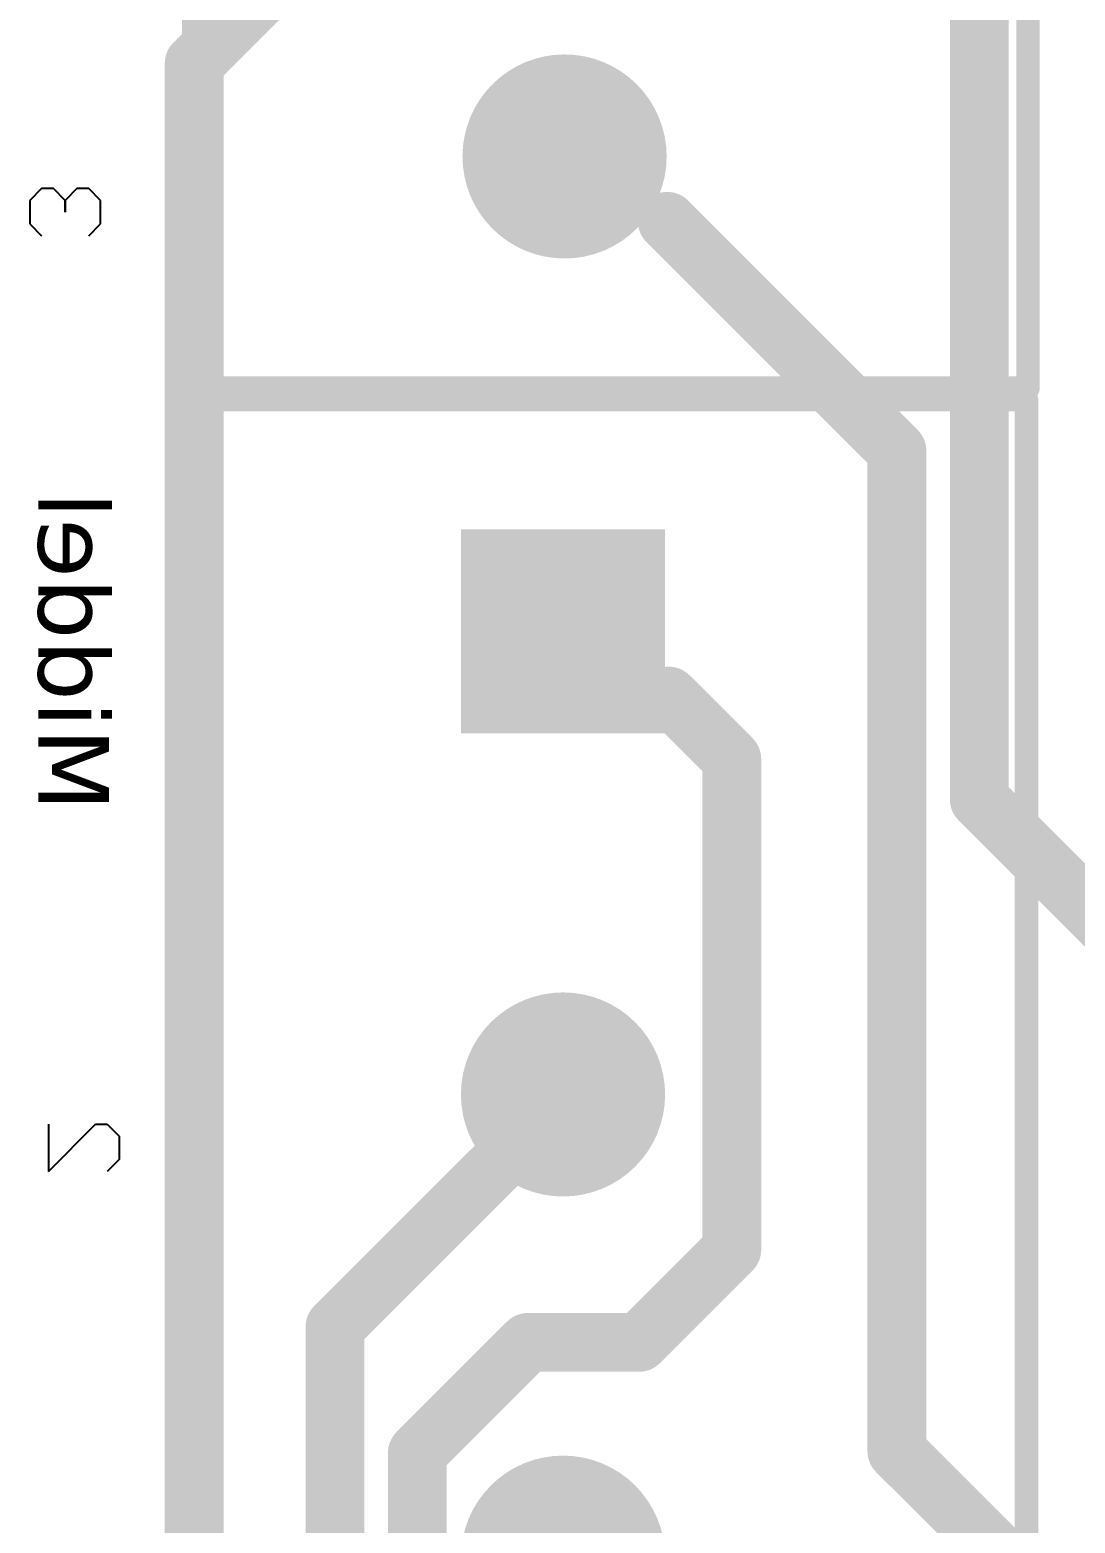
# Model space of a CAD drawing. Header units: millimetres. Extents: x 28 to 434, y 70 to 207.
# Drawn here: x 28.12 to 39.39, y 142.22 to 158.34 of the extents above; entities that cross this region are included whole.
import ezdxf

# ---------------------------------------------------------------- set-up
doc = ezdxf.new("R2010")
doc.units = ezdxf.units.MM
doc.header["$LTSCALE"] = 0.5
doc.layers.get('0').update_dxf_attribs({"color": 250})
for name, color, linetype in [('BottomLayer', 5, 'Continuous'), ('BottomSolder', 6, 'Continuous'), ('MultiLayer', 9, 'Continuous'), ('TopLayer', 1, 'Continuous'), ('TopOverlay', 2, 'Continuous'), ('TopSolder', 216, 'Continuous')]:
    doc.layers.add(name, color=color, linetype=linetype)
doc.styles.get("Standard").update_dxf_attribs({"font": 'verdana.ttf'})

# ---------------------------------------------------------------- blocks, each defined once
blk = doc.blocks.new('_______3_36')
at = {"layer": 'BottomLayer', "const_width": 1.00000054}
for points in [[(4.49998592, 2.54e-06, 1), (5.49998392, 2.54e-06, 1)], [(9.499975919999999, 2.54e-06, 1), (10.49997392, 2.54e-06, 1)]]:
    blk.add_lwpolyline(points, format="xyb", close=True, dxfattribs=at)
at = {"layer": 'BottomLayer'}
blk.add_solid([(-1.00000562, -0.999998), (0.99999546, -0.999998), (-1.00000562, 1.00000308), (0.99999546, 1.00000308)], dxfattribs=at)
at = {"layer": 'BottomSolder', "const_width": 1.10160054}
for points in [[(4.44918592, 2.54e-06, 1), (5.55078392, 2.54e-06, 1)], [(9.449175919999998, 2.54e-06, 1), (10.55077392, 2.54e-06, 1)]]:
    blk.add_lwpolyline(points, format="xyb", close=True, dxfattribs=at)
at = {"layer": 'BottomSolder'}
blk.add_solid([(-1.10160562, -1.101598), (1.10159546, -1.101598), (-1.10160562, 1.10160308), (1.10159546, 1.10160308)], dxfattribs=at)
at = {"layer": 'MultiLayer', "const_width": 1.00000054}
for points in [[(4.49998592, 2.54e-06, 1), (5.49998392, 2.54e-06, 1)], [(9.499975919999999, 2.54e-06, 1), (10.49997392, 2.54e-06, 1)]]:
    blk.add_lwpolyline(points, format="xyb", close=True, dxfattribs=at)
at = {"layer": 'MultiLayer'}
blk.add_solid([(-1.00000562, -0.999998), (0.99999546, -0.999998), (-1.00000562, 1.00000308), (0.99999546, 1.00000308)], dxfattribs=at)
at = {"layer": 'TopLayer', "const_width": 1.00000054}
for points in [[(4.49998592, 2.54e-06, 1), (5.49998392, 2.54e-06, 1)], [(9.499975919999999, 2.54e-06, 1), (10.49997392, 2.54e-06, 1)]]:
    blk.add_lwpolyline(points, format="xyb", close=True, dxfattribs=at)
at = {"layer": 'TopLayer'}
blk.add_solid([(-1.00000562, -0.999998), (0.99999546, -0.999998), (-1.00000562, 1.00000308), (0.99999546, 1.00000308)], dxfattribs=at)
at = {"layer": 'TopOverlay', "const_width": 0.254}
for points in [[(-2.50002548, -4.99998746), (-2.50002548, 3.99999454)], [(12.49999532, 3.99999454), (-2.50002548, 3.99999454)], [(12.49999532, -4.99998746), (12.49999532, 3.99999454)], [(12.49999532, -4.99998746), (-2.50002548, -4.99998746)]]:
    blk.add_lwpolyline(points, dxfattribs=at)
at = {"layer": 'TopOverlay', "const_width": 0.127}
for points in [[(-2.56352548, 3.99999454, 1), (-2.43652548, 3.99999454, 1)], [(-2.56352548, 3.99999454, 1), (-2.43652548, 3.99999454, 1)], [(12.43649532, 3.99999454, 1), (12.56349532, 3.99999454, 1)], [(12.43649532, 3.99999454, 1), (12.56349532, 3.99999454, 1)], [(-2.56352548, -4.99998746, 1), (-2.43652548, -4.99998746, 1)], [(-2.56352548, -4.99998746, 1), (-2.43652548, -4.99998746, 1)], [(12.43649532, -4.99998746, 1), (12.56349532, -4.99998746, 1)], [(12.43649532, -4.99998746, 1), (12.56349532, -4.99998746, 1)]]:
    blk.add_lwpolyline(points, format="xyb", close=True, dxfattribs=at)
at = {"layer": 'TopSolder', "const_width": 1.10160054}
for points in [[(4.44918592, 2.54e-06, 1), (5.55078392, 2.54e-06, 1)], [(9.449175919999998, 2.54e-06, 1), (10.55077392, 2.54e-06, 1)]]:
    blk.add_lwpolyline(points, format="xyb", close=True, dxfattribs=at)
at = {"layer": 'TopSolder'}
blk.add_solid([(-1.10160562, -1.101598), (1.10159546, -1.101598), (-1.10160562, 1.10160308), (1.10159546, 1.10160308)], dxfattribs=at)
blk = doc.blocks.new('_______3_39')
at = {"layer": 'BottomLayer', "const_width": 1.00000054}
for points in [[(4.4999783, 2.286e-05, 1), (5.499976299999999, 2.286e-05, 1)], [(9.5000191, 2.286e-05, 1), (10.5000171, 2.286e-05, 1)]]:
    blk.add_lwpolyline(points, format="xyb", close=True, dxfattribs=at)
at = {"layer": 'BottomLayer'}
blk.add_solid([(-1.00001324, -0.99997768), (0.9999878399999999, -0.99997768), (-1.00001324, 1.0000234), (0.9999878399999999, 1.0000234)], dxfattribs=at)
at = {"layer": 'BottomSolder', "const_width": 1.10160054}
for points in [[(4.4491783, 2.286e-05, 1), (5.5507763, 2.286e-05, 1)], [(9.4492191, 2.286e-05, 1), (10.5508171, 2.286e-05, 1)]]:
    blk.add_lwpolyline(points, format="xyb", close=True, dxfattribs=at)
at = {"layer": 'BottomSolder'}
blk.add_solid([(-1.10161324, -1.10157768), (1.10158784, -1.10157768), (-1.10161324, 1.1016234), (1.10158784, 1.1016234)], dxfattribs=at)
at = {"layer": 'MultiLayer', "const_width": 1.00000054}
for points in [[(4.4999783, 2.286e-05, 1), (5.499976299999999, 2.286e-05, 1)], [(9.5000191, 2.286e-05, 1), (10.5000171, 2.286e-05, 1)]]:
    blk.add_lwpolyline(points, format="xyb", close=True, dxfattribs=at)
at = {"layer": 'MultiLayer'}
blk.add_solid([(-1.00001324, -0.99997768), (0.9999878399999999, -0.99997768), (-1.00001324, 1.0000234), (0.9999878399999999, 1.0000234)], dxfattribs=at)
at = {"layer": 'TopLayer', "const_width": 1.00000054}
for points in [[(4.4999783, 2.286e-05, 1), (5.499976299999999, 2.286e-05, 1)], [(9.5000191, 2.286e-05, 1), (10.5000171, 2.286e-05, 1)]]:
    blk.add_lwpolyline(points, format="xyb", close=True, dxfattribs=at)
at = {"layer": 'TopLayer'}
blk.add_solid([(-1.00001324, -0.99997768), (0.9999878399999999, -0.99997768), (-1.00001324, 1.0000234), (0.9999878399999999, 1.0000234)], dxfattribs=at)
at = {"layer": 'TopOverlay', "const_width": 0.254}
for points in [[(-2.4999823, -5.000017939999999), (-2.4999823, 4.00001486)], [(12.4999877, 4.00001486), (-2.4999823, 4.00001486)], [(12.4999877, -5.000017939999999), (12.4999877, 4.00001486)], [(12.4999877, -5.000017939999999), (-2.4999823, -5.000017939999999)]]:
    blk.add_lwpolyline(points, dxfattribs=at)
at = {"layer": 'TopOverlay', "const_width": 0.127}
for points in [[(-2.5634823, 4.00001486, 1), (-2.4364823, 4.00001486, 1)], [(-2.5634823, 4.00001486, 1), (-2.4364823, 4.00001486, 1)], [(12.4364877, 4.00001486, 1), (12.5634877, 4.00001486, 1)], [(12.4364877, 4.00001486, 1), (12.5634877, 4.00001486, 1)], [(-2.5634823, -5.000017939999999, 1), (-2.4364823, -5.000017939999999, 1)], [(-2.5634823, -5.000017939999999, 1), (-2.4364823, -5.000017939999999, 1)], [(12.4364877, -5.000017939999999, 1), (12.5634877, -5.000017939999999, 1)], [(12.4364877, -5.000017939999999, 1), (12.5634877, -5.000017939999999, 1)]]:
    blk.add_lwpolyline(points, format="xyb", close=True, dxfattribs=at)
at = {"layer": 'TopSolder', "const_width": 1.10160054}
for points in [[(4.4491783, 2.286e-05, 1), (5.5507763, 2.286e-05, 1)], [(9.4492191, 2.286e-05, 1), (10.5508171, 2.286e-05, 1)]]:
    blk.add_lwpolyline(points, format="xyb", close=True, dxfattribs=at)
at = {"layer": 'TopSolder'}
blk.add_solid([(-1.10161324, -1.10157768), (1.10158784, -1.10157768), (-1.10161324, 1.1016234), (1.10158784, 1.1016234)], dxfattribs=at)
blk = doc.blocks.new('xlr_ingang')
at = {"layer": 'BottomLayer', "const_width": 0.635}
for points in [[(113.229644, 67.56121107999999), (113.229644, 77.65749009999999)], [(114.118644, 71.32401279999999), (116.5958552, 73.80122399999999)], [(114.118644, 60.524644), (114.118644, 71.32401279999999)], [(115.89999934, 67.99707254), (116.5791928, 68.676266)], [(115.89999934, 62.70000414), (115.89999934, 67.99707254)], [(107.08194484, 61.41351192), (113.229644, 67.56121107999999)], [(117.72080596, 64.32773773999999), (117.72080596, 64.37627714)], [(117.72080596, 64.2791958), (117.72080596, 64.32773773999999)], [(117.72080596, 64.32773773999999), (120.1813065, 61.8672372)], [(115.89999934, 62.70000414), (116.90000242, 61.70000106)], [(120.1813065, 53.76030649999999), (120.1813065, 61.8672372)], [(116.90000242, 61.70000106), (118.10000002, 61.70000106)], [(118.10000002, 61.70000106), (119.2923065, 60.50769458)], [(110.2868, 56.69280000000001), (114.118644, 60.524644)], [(119.2923065, 57.79230504), (119.2923065, 60.50769458)]]:
    blk.add_lwpolyline(points, dxfattribs=at)
at = {"layer": 'BottomLayer', "const_width": 0.3175}
for points in [[(116.4371052, 73.80122399999999, 1), (116.7546052, 73.80122399999999, 1)], [(113.959894, 71.32401279999999, 1), (114.277394, 71.32401279999999, 1)], [(113.959894, 71.32401279999999, 1), (114.277394, 71.32401279999999, 1)], [(116.4204428, 68.676266, 1), (116.7379428, 68.676266, 1)], [(115.74124934, 67.99707254, 1), (116.05874934, 67.99707254, 1)], [(115.74124934, 67.99707254, 1), (116.05874934, 67.99707254, 1)], [(113.070894, 67.56121107999999, 1), (113.388394, 67.56121107999999, 1)], [(113.070894, 67.56121107999999, 1), (113.388394, 67.56121107999999, 1)], [(117.56205596, 64.37627714, 1), (117.87955596, 64.37627714, 1)], [(117.56205596, 64.32773773999999, 1), (117.87955596, 64.32773773999999, 1)], [(117.56205596, 64.32773773999999, 1), (117.87955596, 64.32773773999999, 1)], [(117.56205596, 64.32773773999999, 1), (117.87955596, 64.32773773999999, 1)], [(117.56205596, 64.2791958, 1), (117.87955596, 64.2791958, 1)], [(115.74124934, 62.70000414, 1), (116.05874934, 62.70000414, 1)], [(115.74124934, 62.70000414, 1), (116.05874934, 62.70000414, 1)], [(120.0225565, 61.8672372, 1), (120.3400565, 61.8672372, 1)], [(120.0225565, 61.8672372, 1), (120.3400565, 61.8672372, 1)], [(116.74125242, 61.70000106, 1), (117.05875242, 61.70000106, 1)], [(116.74125242, 61.70000106, 1), (117.05875242, 61.70000106, 1)], [(117.94125002, 61.70000106, 1), (118.25875002, 61.70000106, 1)], [(117.94125002, 61.70000106, 1), (118.25875002, 61.70000106, 1)], [(113.959894, 60.524644, 1), (114.277394, 60.524644, 1)], [(113.959894, 60.524644, 1), (114.277394, 60.524644, 1)], [(119.1335565, 60.50769458, 1), (119.4510565, 60.50769458, 1)], [(119.1335565, 60.50769458, 1), (119.4510565, 60.50769458, 1)]]:
    blk.add_lwpolyline(points, format="xyb", close=True, dxfattribs=at)
at = {"layer": 'TopLayer', "const_width": 0.635}
for points in [[(117.70414356, 79.50126339999998), (121.70000044, 75.50540652)], [(121.70000044, 54.09999848), (121.70000044, 75.50540652)]]:
    blk.add_lwpolyline(points, dxfattribs=at)
at = {"layer": 'TopLayer', "const_width": 0.3175}
blk.add_lwpolyline([(121.54125044, 75.50540652, 1), (121.85875044, 75.50540652, 1)], format="xyb", close=True, dxfattribs=at)
blk.add_lwpolyline([(121.54125044, 75.50540652, 1), (121.85875044, 75.50540652, 1)], format="xyb", close=True, dxfattribs=at)
at = {"layer": 'TopOverlay'}
for p, q in [((122.71124556, 74.02696141999999), (122.83820492, 74.15391824)), ((122.83820492, 74.15391824), (122.96516428, 74.15391824)), ((122.96516428, 74.15391824), (123.0921211, 74.02696141999999)), ((123.0921211, 74.02696141999999), (123.21908046, 74.15391824)), ((123.21908046, 74.15391824), (123.34603982, 74.15391824)), ((123.34603982, 74.15391824), (123.47299918, 74.02696141999999)), ((122.71124556, 73.77304269999999), (122.71124556, 74.02696141999999)), ((123.0921211, 74.02696141999999), (123.0921211, 73.90000206)), ((123.0921211, 73.90000206), (123.0921211, 74.02696141999999)), ((123.47299918, 74.02696141999999), (123.47299918, 73.77304269999999)), ((122.83820492, 73.64608333999999), (122.71124556, 73.77304269999999)), ((123.47299918, 73.77304269999999), (123.34603982, 73.64608333999999)), ((122.63820278, 64.05392066), (122.51124342, 63.92696384)), ((122.76516214, 64.05392066), (122.63820278, 64.05392066)), ((123.27299704, 63.54608576), (122.76516214, 64.05392066)), ((123.27299704, 64.05392066), (123.27299704, 63.54608576)), ((122.51124342, 63.92696384), (122.51124342, 63.67304512)), ((122.51124342, 63.67304512), (122.63820278, 63.54608576))]:
    blk.add_line(p, q, dxfattribs=at)
at = {"rotation": 270}
for name, p in [('_______3_39', (117.7041207, 84.50124324)), ('_______3_36', (117.72080342, 69.37626206))]:
    blk.add_blockref(name, p, dxfattribs=at)
at = {"layer": 'TopOverlay'}
blk.add_text('Middel', height=0.7619999999999999, rotation=90, dxfattribs=at).set_placement((123.38087592, 67.43213843999999))

msp = doc.modelspace()

# ---------------------------------------------------------------- block references
at = {"linetype": 'Continuous', "extrusion": (-1.224646799147353e-16, 0, -1)}
msp.add_blockref('xlr_ingang', (-151.5884727318913, 82.47246885195577, 23.66715873040195), dxfattribs=at)

doc.saveas('drawing.dxf')
